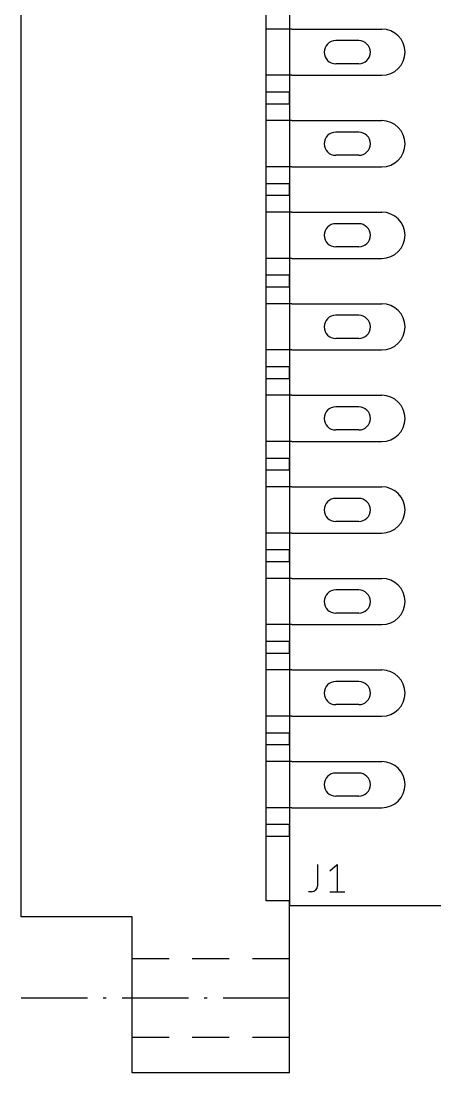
# Model space of a CAD drawing. Extents: x -11.6 to 40, y -7.2 to 71.3.
# Drawn here: x -11.6 to 6.29, y -7.25 to 38.25 of the extents above; entities that cross this region are included whole.
import ezdxf

# ---------------------------------------------------------------- set-up
doc = ezdxf.new("R2010")
doc.units = 0
for name, color, linetype in [('20', 30, 'CONTINUOUS'), ('21', 253, 'CONTINUOUS'), ('23', 7, 'CONTINUOUS'), ('25', 253, 'CONTINUOUS'), ('51', 253, 'CONTINUOUS'), ('52', 253, 'CONTINUOUS')]:
    doc.layers.add(name, color=color, linetype=linetype)

msp = doc.modelspace()

# ---------------------------------------------------------------- linework, layer by layer
at = {"layer": '20'}
for p, q in [((0, 54), (0, 0)), ((0, 0), (27, 0))]:
    msp.add_line(p, q, dxfattribs=at)
at = {"layer": '21'}
for p, q in [((-11.6, -0.5), (-11.6, 54.5)), ((-1, 0.2), (-1, 53.8)), ((0.1, 37.9), (-1, 37.9)), ((0.1, 35.9), (-1, 35.9)), ((0, 35.17), (-1, 35.17)), ((0, 34.67), (0, 35.17)), ((-1, 34.67), (0, 34.67)), ((0.1, 33.94), (-1, 33.94)), ((0.1, 31.94), (-1, 31.94)), ((0, 31.21), (-1, 31.21)), ((0, 30.71), (0, 31.21)), ((-1, 30.71), (0, 30.71)), ((0.1, 29.98), (-1, 29.98)), ((0.1, 27.98), (-1, 27.98)), ((0, 27.25), (-1, 27.25)), ((0, 26.75), (0, 27.25)), ((-1, 26.75), (0, 26.75)), ((0.1, 26.02), (-1, 26.02)), ((0.1, 24.02), (-1, 24.02)), ((0, 23.29), (-1, 23.29)), ((0, 22.79), (0, 23.29)), ((-1, 22.79), (0, 22.79)), ((0.1, 22.06), (-1, 22.06)), ((0.1, 20.06), (-1, 20.06)), ((0, 19.33), (-1, 19.33)), ((0, 18.83), (0, 19.33)), ((-1, 18.83), (0, 18.83)), ((0.1, 18.1), (-1, 18.1)), ((0.1, 16.1), (-1, 16.1)), ((0, 15.37), (-1, 15.37)), ((0, 14.87), (0, 15.37)), ((-1, 14.87), (0, 14.87)), ((0.1, 14.14), (-1, 14.14)), ((0.1, 12.14), (-1, 12.14)), ((0, 11.41), (-1, 11.41)), ((0, 10.91), (0, 11.41)), ((-1, 10.91), (0, 10.91)), ((0.1, 10.18), (-1, 10.18)), ((0.1, 8.18), (-1, 8.18)), ((0, 7.45), (-1, 7.45)), ((0, 6.95), (0, 7.45)), ((-1, 6.95), (0, 6.95)), ((0.1, 6.22), (-1, 6.22)), ((0.1, 4.22), (-1, 4.22)), ((0, 3.49), (-1, 3.49)), ((0, 2.99), (0, 3.49)), ((-1, 2.99), (0, 2.99)), ((0, 0.2), (-1, 0.2)), ((0, -2.3), (0, 0.2)), ((-6.8, -0.5), (-11.6, -0.5)), ((-6.8, -2.3), (-6.8, -0.5)), ((-6.8, -5.7), (-6.8, -2.3)), ((-6.8, -2.3), (-5.2, -2.3)), ((-4.2, -2.3), (-2.6, -2.3)), ((-1.6, -2.3), (0, -2.3)), ((0, -4), (0, -2.3)), ((-11.6, -4), (-8.7333, -4)), ((-8.052, -4), (-7.9147, -4)), ((-7.2333, -4), (-4.3667, -4)), ((-3.6853, -4), (-3.548, -4)), ((-2.8667, -4), (0, -4)), ((0, -5.7), (0, -4)), ((-6.8, -7.25), (-6.8, -5.7)), ((-6.8, -5.7), (-5.2, -5.7)), ((-4.2, -5.7), (-2.6, -5.7)), ((-1.6, -5.7), (0, -5.7)), ((0, -7.25), (0, -5.7)), ((0, -7.25), (-6.8, -7.25))]:
    msp.add_line(p, q, dxfattribs=at)
at = {"layer": '23'}
msp.add_point((0, 27), dxfattribs=at)
at = {"layer": '25'}
for p, q in [((1.219, 1.7592), (1.219, 0.8504)), ((1.7464, 1.4996), (2.0709, 1.7592)), ((2.0709, 1.7592), (2.0709, 0.5908)), ((0.9594, 0.5908), (0.8296, 0.5908)), ((1.7464, 0.5908), (2.3955, 0.5908))]:
    msp.add_line(p, q, dxfattribs=at)
msp.add_arc((0.9594, 0.8504), 0.2596, 270, 0, dxfattribs=at)
at = {"layer": '51'}
for p, q in [((0.1, 37.9), (4, 37.9)), ((3, 37.4), (2, 37.4)), ((3, 36.4), (2, 36.4)), ((0.1, 35.9), (4, 35.9)), ((0.1, 33.94), (4, 33.94)), ((3, 33.44), (2, 33.44)), ((3, 32.44), (2, 32.44)), ((0.1, 31.94), (4, 31.94)), ((0.1, 29.98), (4, 29.98)), ((3, 29.48), (2, 29.48)), ((3, 28.48), (2, 28.48)), ((0.1, 27.98), (4, 27.98)), ((0.1, 26.02), (4, 26.02)), ((3, 25.52), (2, 25.52)), ((3, 24.52), (2, 24.52)), ((0.1, 24.02), (4, 24.02)), ((0.1, 22.06), (4, 22.06)), ((3, 21.56), (2, 21.56)), ((3, 20.56), (2, 20.56)), ((0.1, 20.06), (4, 20.06)), ((0.1, 18.1), (4, 18.1)), ((3, 17.6), (2, 17.6)), ((3, 16.6), (2, 16.6)), ((0.1, 16.1), (4, 16.1)), ((0.1, 14.14), (4, 14.14)), ((3, 13.64), (2, 13.64)), ((3, 12.64), (2, 12.64)), ((0.1, 12.14), (4, 12.14)), ((0.1, 10.18), (4, 10.18)), ((3, 9.68), (2, 9.68)), ((3, 8.68), (2, 8.68)), ((0.1, 8.18), (4, 8.18)), ((0.1, 6.22), (4, 6.22)), ((3, 5.72), (2, 5.72)), ((3, 4.72), (2, 4.72)), ((0.1, 4.22), (4, 4.22))]:
    msp.add_line(p, q, dxfattribs=at)
for centre, radius, start, end in [((4, 36.9), 1, 270, 90), ((2, 36.9), 0.5, 90, 270), ((3, 36.9), 0.5, 270, 90), ((4, 32.94), 1, 270, 90), ((2, 32.94), 0.5, 90, 270), ((3, 32.94), 0.5, 270, 90), ((4, 28.98), 1, 270, 90), ((2, 28.98), 0.5, 90, 270), ((3, 28.98), 0.5, 270, 90), ((4, 25.02), 1, 270, 90), ((2, 25.02), 0.5, 90, 270), ((3, 25.02), 0.5, 270, 90), ((4, 21.06), 1, 270, 90), ((2, 21.06), 0.5, 90, 270), ((3, 21.06), 0.5, 270, 90), ((4, 17.1), 1, 270, 90), ((2, 17.1), 0.5, 90, 270), ((3, 17.1), 0.5, 270, 90), ((4, 13.14), 1, 270, 90), ((2, 13.14), 0.5, 90, 270), ((3, 13.14), 0.5, 270, 90), ((4, 9.18), 1, 270, 90), ((2, 9.18), 0.5, 90, 270), ((3, 9.18), 0.5, 270, 90), ((4, 5.22), 1, 270, 90), ((2, 5.22), 0.5, 90, 270), ((3, 5.22), 0.5, 270, 90)]:
    msp.add_arc(centre, radius, start, end, dxfattribs=at)
at = {"layer": '52'}
for p, q in [((0.1, 37.9), (4, 37.9)), ((3, 37.4), (2, 37.4)), ((3, 36.4), (2, 36.4)), ((0.1, 35.9), (4, 35.9)), ((0.1, 33.94), (4, 33.94)), ((3, 33.44), (2, 33.44)), ((3, 32.44), (2, 32.44)), ((0.1, 31.94), (4, 31.94)), ((0.1, 29.98), (4, 29.98)), ((3, 29.48), (2, 29.48)), ((3, 28.48), (2, 28.48)), ((0.1, 27.98), (4, 27.98)), ((0.1, 26.02), (4, 26.02)), ((3, 25.52), (2, 25.52)), ((3, 24.52), (2, 24.52)), ((0.1, 24.02), (4, 24.02)), ((0.1, 22.06), (4, 22.06)), ((3, 21.56), (2, 21.56)), ((3, 20.56), (2, 20.56)), ((0.1, 20.06), (4, 20.06)), ((0.1, 18.1), (4, 18.1)), ((3, 17.6), (2, 17.6)), ((3, 16.6), (2, 16.6)), ((0.1, 16.1), (4, 16.1)), ((0.1, 14.14), (4, 14.14)), ((3, 13.64), (2, 13.64)), ((3, 12.64), (2, 12.64)), ((0.1, 12.14), (4, 12.14)), ((0.1, 10.18), (4, 10.18)), ((3, 9.68), (2, 9.68)), ((3, 8.68), (2, 8.68)), ((0.1, 8.18), (4, 8.18)), ((0.1, 6.22), (4, 6.22)), ((3, 5.72), (2, 5.72)), ((3, 4.72), (2, 4.72)), ((0.1, 4.22), (4, 4.22))]:
    msp.add_line(p, q, dxfattribs=at)
for centre, radius, start, end in [((4, 36.9), 1, 270, 90), ((2, 36.9), 0.5, 90, 270), ((3, 36.9), 0.5, 270, 90), ((4, 32.94), 1, 270, 90), ((2, 32.94), 0.5, 90, 270), ((3, 32.94), 0.5, 270, 90), ((4, 28.98), 1, 270, 90), ((2, 28.98), 0.5, 90, 270), ((3, 28.98), 0.5, 270, 90), ((4, 25.02), 1, 270, 90), ((2, 25.02), 0.5, 90, 270), ((3, 25.02), 0.5, 270, 90), ((4, 21.06), 1, 270, 90), ((2, 21.06), 0.5, 90, 270), ((3, 21.06), 0.5, 270, 90), ((4, 17.1), 1, 270, 90), ((2, 17.1), 0.5, 90, 270), ((3, 17.1), 0.5, 270, 90), ((4, 13.14), 1, 270, 90), ((2, 13.14), 0.5, 90, 270), ((3, 13.14), 0.5, 270, 90), ((4, 9.18), 1, 270, 90), ((2, 9.18), 0.5, 90, 270), ((3, 9.18), 0.5, 270, 90), ((4, 5.22), 1, 270, 90), ((2, 5.22), 0.5, 90, 270), ((3, 5.22), 0.5, 270, 90)]:
    msp.add_arc(centre, radius, start, end, dxfattribs=at)

doc.saveas('drawing.dxf')
